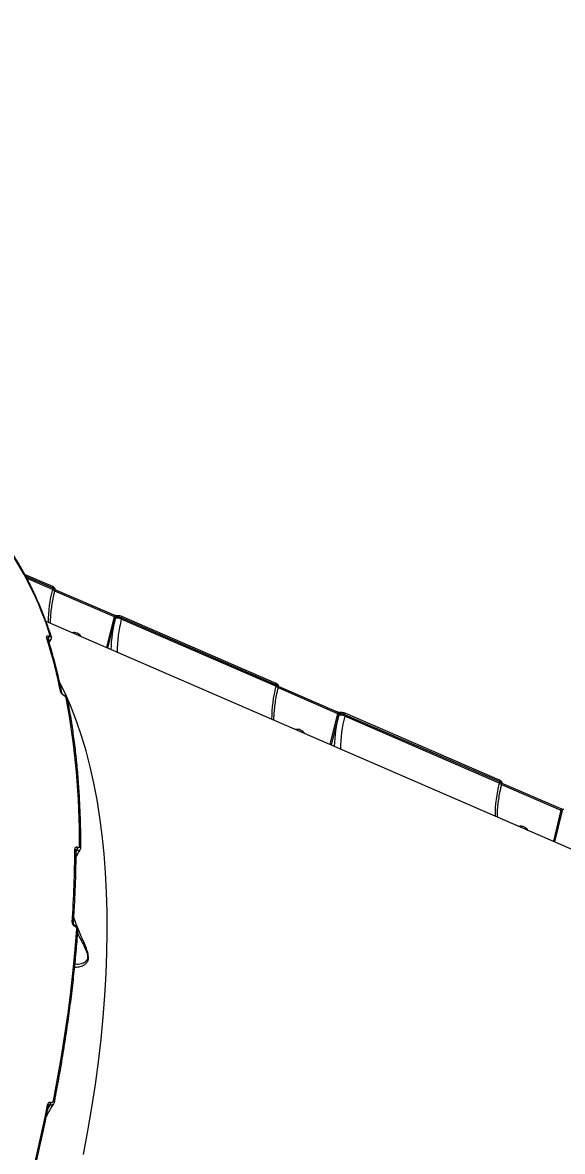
# Model space of a CAD drawing. Header units: millimetres. Extents: x -4781 to 5098, y -4410 to 4664.
# Drawn here: x -550 to -311, y -890 to -390 of the extents above; entities that cross this region are included whole.
import ezdxf

# ---------------------------------------------------------------- set-up
doc = ezdxf.new("R2010")
doc.units = ezdxf.units.MM
for name, color, linetype in [('DIKOM_ОБЪЕКТ', 7, 'Continuous'), ('DIKOM_РАЗМЕР_ЗОНА', 7, 'Continuous'), ('DIKOM_РАЗМЕР_ОБЪЕКТА', 7, 'Continuous')]:
    doc.layers.add(name, color=color, linetype=linetype)
doc.styles.add('style1', font='arial.ttf', dxfattribs={"width": 0.8})
doc.dimstyles.new('1-50', dxfattribs={"dimtxt": 300, "dimasz": 200, "dimexe": 100, "dimexo": 0, "dimgap": 100, "dimtad": 1, "dimtxsty": 'style1', "dimcen": 200, "dimclrd": 7, "dimclre": 7, "dimclrt": 7, "dimadec": 1, "dimazin": 2, "dimtfac": 1, "dimtmove": 0, "dimatfit": 2, "dimfxl": 0, "dimlwd": 25, "dimlwe": 18, "dimarcsym": 0})

# ---------------------------------------------------------------- blocks, each defined once
blk = doc.blocks.new('*D54')
at = {"layer": 'Defpoints', "color": 0, "transparency": 16777216}
for p in [(2534.93, 1098.4), (-3331.22, 763.4), (2534.93, -3200.56)]:
    blk.add_point(p, dxfattribs=at)
at = {"layer": 'DIKOM_РАЗМЕР_ОБЪЕКТА', "color": 7, "lineweight": 18, "transparency": 16777216}
for p, q in [((2534.93, 1098.4), (2534.93, -3300.56)), ((-3331.22, 763.4), (-3331.22, -3300.56))]:
    blk.add_line(p, q, dxfattribs=at)
at = {"layer": 'DIKOM_РАЗМЕР_ОБЪЕКТА', "color": 7, "lineweight": 25, "transparency": 16777216}
blk.add_line((-3131.22, -3200.56), (2334.93, -3200.56), dxfattribs=at)
at = {"layer": 'DIKOM_РАЗМЕР_ОБЪЕКТА', "color": 7, "transparency": 16777216}
for points in [[(-3131.22, -3167.23), (-3131.22, -3233.9), (-3331.22, -3200.56)], [(2334.93, -3167.23), (2334.93, -3233.9), (2534.93, -3200.56)]]:
    blk.add_solid(points, dxfattribs=at)
at = {"layer": 'DIKOM_РАЗМЕР_ОБЪЕКТА', "color": 7, "transparency": 16777216, "insert": (941.13, -2947.39), "char_height": 300, "attachment_point": 5, "style": 'style1'}
blk.add_mtext('5870', dxfattribs=at)
blk = doc.blocks.new('*D57')
at = {"layer": 'Defpoints', "color": 0, "transparency": 16777216}
for p in [(4034.06, 1180.11), (-4781.22, 856.14), (4034.06, -4310.06)]:
    blk.add_point(p, dxfattribs=at)
at = {"layer": 'DIKOM_РАЗМЕР_ЗОНА', "color": 7, "lineweight": 18, "transparency": 16777216}
for p, q in [((4034.06, 1180.11), (4034.06, -4410.06)), ((-4781.22, 856.14), (-4781.22, -4410.06))]:
    blk.add_line(p, q, dxfattribs=at)
at = {"layer": 'DIKOM_РАЗМЕР_ЗОНА', "color": 7, "lineweight": 25, "transparency": 16777216}
blk.add_line((-4581.22, -4310.06), (3834.06, -4310.06), dxfattribs=at)
at = {"layer": 'DIKOM_РАЗМЕР_ЗОНА', "color": 7, "transparency": 16777216}
for points in [[(-4581.22, -4276.72), (-4581.22, -4343.39), (-4781.22, -4310.06)], [(3834.06, -4276.72), (3834.06, -4343.39), (4034.06, -4310.06)]]:
    blk.add_solid(points, dxfattribs=at)
at = {"layer": 'DIKOM_РАЗМЕР_ЗОНА', "color": 7, "transparency": 16777216, "insert": (-1490.8, -4056.88), "char_height": 300, "attachment_point": 5, "style": 'style1'}
blk.add_mtext('8820', dxfattribs=at)

msp = doc.modelspace()

# ---------------------------------------------------------------- linework, layer by layer
at = {"layer": 'DIKOM_ОБЪЕКТ', "color": 7, "linetype": 'Continuous', "lineweight": 15}
for p, q in [((-549.19, -634.118), (-536.677, -639.538)), ((-548.697, -635.027), (-536.557, -640.285)), ((-536.705, -640.891), (-548.223, -635.903)), ((-536.557, -640.285), (-536.705, -640.891)), ((-535.645, -641.082), (-535.798, -641.708)), ((-535.753, -641.524), (-509.357, -652.955)), ((-535.62, -640.886), (-509.477, -652.208)), ((-539.698, -655.018), (-270.839, -771.456)), ((-509.357, -652.955), (-512.727, -666.699)), ((-512.099, -666.971), (-508.855, -653.741)), ((-508.855, -653.741), (-508.698, -653.099)), ((-506.169, -654.115), (-506.02, -653.509)), ((-437.668, -683.781), (-506.169, -654.115)), ((-506.141, -652.762), (-506.152, -652.757)), ((-506.141, -652.762), (-437.64, -682.428)), ((-506.02, -653.509), (-437.52, -683.176)), ((-538.319, -661.754), (-538.364, -661.734)), ((-437.52, -683.176), (-437.668, -683.781)), ((-436.608, -683.973), (-436.762, -684.598)), ((-436.717, -684.414), (-410.32, -695.846)), ((-436.583, -683.777), (-410.441, -695.099)), ((-531.76, -687.666), (-531.694, -687.694)), ((-531.607, -687.9), (-531.541, -687.929)), ((-410.32, -695.846), (-413.691, -709.589)), ((-413.063, -709.861), (-409.818, -696.632)), ((-409.818, -696.632), (-409.661, -695.99)), ((-407.132, -697.006), (-406.984, -696.4)), ((-338.632, -726.672), (-407.132, -697.006)), ((-407.104, -695.653), (-407.116, -695.648)), ((-407.104, -695.653), (-338.604, -725.319)), ((-406.984, -696.4), (-338.483, -726.066)), ((-338.483, -726.066), (-338.632, -726.672)), ((-337.572, -726.863), (-337.725, -727.489)), ((-337.68, -727.305), (-311.284, -738.737)), ((-337.546, -726.668), (-311.404, -737.99)), ((-311.284, -738.737), (-314.654, -752.48)), ((-314.026, -752.752), (-310.624, -738.88)), ((-525.879, -756.365), (-526.36, -757.285)), ((-526.357, -756.895), (-525.944, -756.336)), ((-525.944, -756.336), (-525.879, -756.365)), ((-525.483, -755.26), (-525.549, -755.232)), ((-526.982, -789.597), (-526.936, -789.617)), ((-526.818, -790.075), (-526.772, -790.095)), ((-537.762, -869.068), (-538.839, -870.925)), ((-538.686, -870.175), (-537.847, -869.032)), ((-537.847, -869.032), (-537.762, -869.068)), ((-537.397, -868.236), (-537.482, -868.199))]:
    msp.add_line(p, q, dxfattribs=at)
at = {"layer": 'DIKOM_ОБЪЕКТ', "color": 7, "linetype": 'Continuous', "lineweight": 15, "flags": 128}
for points in [[(-536.557, -640.285), (-536.523, -640.114), (-536.51, -639.954), (-536.517, -639.814), (-536.545, -639.696), (-536.592, -639.607), (-536.656, -639.548), (-536.677, -639.538)], [(-536.705, -640.891), (-536.403, -641.037), (-536.152, -641.19), (-535.963, -641.345), (-535.841, -641.496), (-535.793, -641.637), (-535.798, -641.707)], [(-509.357, -652.955), (-509.323, -652.783), (-509.31, -652.624), (-509.318, -652.483), (-509.346, -652.365), (-509.393, -652.276), (-509.458, -652.218), (-509.477, -652.208)], [(-506.02, -653.509), (-505.987, -653.338), (-505.974, -653.179), (-505.981, -653.038), (-506.009, -652.921), (-506.056, -652.831), (-506.12, -652.773), (-506.141, -652.762)], [(-522.91, -891.144), (-520.975, -880.733), (-519.234, -870.423), (-517.686, -860.224), (-516.335, -850.146), (-515.18, -840.197), (-514.224, -830.387), (-513.466, -820.726), (-512.908, -811.222), (-512.551, -801.884), (-512.394, -792.721), (-512.437, -783.741), (-512.681, -774.953), (-513.126, -766.364), (-513.771, -757.983), (-514.615, -749.818), (-515.657, -741.876), (-516.898, -734.164), (-518.334, -726.691), (-519.966, -719.462), (-521.792, -712.484), (-523.809, -705.765), (-526.017, -699.309), (-528.412, -693.124), (-530.993, -687.215), (-533.669, -681.758)], [(-437.668, -683.781), (-437.366, -683.927), (-437.116, -684.081), (-436.926, -684.236), (-436.805, -684.387), (-436.756, -684.527), (-436.761, -684.598)], [(-437.52, -683.176), (-437.486, -683.004), (-437.473, -682.845), (-437.481, -682.704), (-437.508, -682.587), (-437.555, -682.497), (-437.62, -682.439), (-437.64, -682.428)], [(-410.32, -695.846), (-410.287, -695.674), (-410.274, -695.514), (-410.281, -695.373), (-410.309, -695.256), (-410.357, -695.166), (-410.422, -695.108), (-410.441, -695.099)], [(-406.984, -696.4), (-406.95, -696.229), (-406.937, -696.07), (-406.944, -695.929), (-406.972, -695.812), (-407.019, -695.722), (-407.083, -695.663), (-407.104, -695.653)], [(-338.632, -726.672), (-338.33, -726.818), (-338.079, -726.972), (-337.889, -727.127), (-337.768, -727.278), (-337.72, -727.418), (-337.725, -727.489)], [(-338.483, -726.066), (-338.45, -725.895), (-338.437, -725.736), (-338.444, -725.595), (-338.472, -725.478), (-338.519, -725.388), (-338.583, -725.33), (-338.604, -725.319)], [(-311.284, -738.737), (-311.25, -738.565), (-311.237, -738.405), (-311.244, -738.264), (-311.273, -738.147), (-311.32, -738.057), (-311.385, -737.999), (-311.404, -737.99)], [(-526.002, -791.283), (-526.741, -800.436), (-527.641, -809.71), (-528.703, -819.098), (-529.925, -828.593), (-531.307, -838.188), (-532.847, -847.878), (-534.545, -857.656), (-536.399, -867.514)], [(-539.052, -869.336), (-540.125, -874.625), (-541.242, -879.934), (-542.402, -885.26), (-543.606, -890.605), (-544.852, -895.965), (-546.142, -901.341), (-547.474, -906.731), (-548.848, -912.134)], [(-538.606, -869.781), (-538.603, -869.744), (-538.625, -869.662), (-538.683, -869.577), (-538.777, -869.492), (-538.901, -869.411), (-539.052, -869.336)], [(-535.955, -867.962), (-535.953, -867.906), (-535.981, -867.826), (-536.042, -867.744), (-536.135, -867.663), (-536.255, -867.585), (-536.399, -867.514)]]:
    msp.add_lwpolyline(points, dxfattribs=at)
at = {"layer": 'DIKOM_ОБЪЕКТ', "color": 7, "linetype": 'Continuous', "lineweight": 15}
for centre, radius, start, end in [((-679.394, -705.85), 148.483, 17.35935, 35.64387), ((-479.573, -655.631), 59.003, 165.53324, 179.87676), ((-447.29, -669.511), 63.553, 165.63292, 178.21252), ((-508.113, -658.241), 4.561, 64.76962, 99.36513), ((-507.895, -653.279), 0.823, 106.49287, 167.40551), ((-449.042, -668.855), 58.998, 165.53284, 179.87762), ((-758.088, -731.534), 229.531, 11.35009, 17.6219), ((-539.597, -662.721), 0.726, 18.97119, 68.25974), ((-540.086, -661.975), 1.739, 321.18391, 7.94906), ((-540.043, -661.994), 1.741, 321.21034, 7.92264), ((-537.944, -662.224), 0.727, 18.94221, 68.20514), ((-527.176, -663.469), 3.446, 65.94346, 102.87721), ((-527.595, -664.411), 4.478, 34.8649, 65.96149), ((-380.532, -698.522), 59.007, 165.53398, 179.87695), ((-533.29, -687.01), 0.693, 12.72161, 69.40797), ((-531.9, -687.925), 0.295, 4.79428, 62.2245), ((-531.837, -687.954), 0.297, 4.86724, 60.72724), ((-872.017, -752.858), 347.347, 359.67704, 10.60475), ((-530.848, -689.585), 0.695, 13.45649, 69.30204), ((-348.252, -712.402), 63.554, 165.63279, 178.21216), ((-409.076, -701.132), 4.561, 64.76923, 99.36517), ((-408.857, -696.17), 0.823, 106.5298, 167.37456), ((-349.988, -711.747), 59.015, 165.5349, 179.87603), ((-428.138, -706.347), 3.435, 65.87875, 102.94162), ((-428.558, -707.301), 4.477, 34.86311, 65.96328), ((-281.495, -741.413), 59.007, 165.53399, 179.87647), ((-329.059, -748.815), 3.035, 63.34108, 105.5042), ((-329.895, -750.644), 5.045, 36.64979, 64.17842), ((-524.849, -755.403), 0.612, 6.23825, 73.55843), ((-1019.673, -754.158), 492.888, 356.02789, 359.79544), ((-526.979, -756.519), 0.63, 7.18542, 72.44888), ((-527.571, -755.131), 2.024, 323.46346, 357.14741), ((-527.505, -755.16), 2.024, 323.46759, 357.14877), ((-528.109, -788.861), 0.578, 4.91737, 75.9775), ((-527.258, -789.96), 0.456, 345.38636, 52.97497), ((-527.216, -789.98), 0.459, 345.48907, 52.38468), ((-526.147, -791.848), 0.583, 5.39085, 75.62516), ((-539.61, -867.763), 2.171, 324.26165, 348.42452), ((-539.522, -867.801), 2.169, 324.24562, 348.44055)]:
    msp.add_arc(centre, radius, start, end, dxfattribs=at)
for points, knots in [([(-558.409, -619.574), (-557.82, -620.382), (-556.113, -622.723), (-553.409, -626.8), (-550.348, -631.887), (-547.45, -637.236), (-544.714, -642.84), (-542.141, -648.693), (-539.778, -654.687), (-538.188, -659.171), (-537.385, -661.6), (-537.258, -661.983)], [0, 0, 0, 0, 0.068855, 0.1994176, 0.3300208, 0.4606749, 0.5913708, 0.722101, 0.8528578, 0.9767794, 1, 1, 1, 1]), ([(-536.683, -639.542), (-536.515, -639.621), (-536.207, -639.766), (-535.87, -640.069), (-535.657, -640.444), (-535.585, -640.804), (-535.643, -641.006), (-535.663, -641.077)], [0, 0, 0, 0, 0.2743656, 0.5026105, 0.7063254, 0.8968706, 1, 1, 1, 1]), ([(-535.798, -641.708), (-535.934, -642.278), (-536.328, -643.932), (-536.854, -646.616), (-537.322, -649.708), (-537.607, -652.664), (-537.712, -654.708), (-537.704, -655.74), (-537.703, -655.883)], [0, 0, 0, 0, 0.1125385, 0.3264593, 0.5400641, 0.7532158, 0.9657991, 1, 1, 1, 1]), ([(-536.557, -640.285), (-536.44, -640.339), (-536.145, -640.476), (-535.812, -640.711), (-535.623, -640.933), (-535.659, -641.037), (-535.672, -641.075)], [0, 0, 0, 0, 0.2027952, 0.512115, 0.8215598, 1, 1, 1, 1]), ([(-509.474, -652.208), (-509.462, -652.214), (-509.378, -652.253), (-509.15, -652.332), (-508.817, -652.424), (-508.495, -652.479), (-508.268, -652.496), (-508.141, -652.492), (-508.127, -652.489), (-508.12, -652.488)], [0, 0, 0, 0, 0.03012896, 0.2066178, 0.40530892, 0.61124709, 0.77284386, 0.89813209, 1, 1, 1, 1]), ([(-509.357, -652.955), (-509.308, -652.975), (-509.21, -653.015), (-509.043, -653.061), (-508.887, -653.093), (-508.769, -653.105), (-508.718, -653.101), (-508.698, -653.099)], [0, 0, 0, 0, 0.2140602, 0.4282233, 0.6428385, 0.8579343, 1, 1, 1, 1]), ([(-508.698, -653.099), (-508.614, -653.08), (-508.402, -653.032), (-507.915, -653.032), (-507.282, -653.117), (-506.611, -653.279), (-506.217, -653.432), (-506.02, -653.509)], [0, 0, 0, 0, 0.1417273, 0.35641504, 0.57097413, 0.78545671, 1, 1, 1, 1]), ([(-508.127, -652.49), (-508.001, -652.467), (-507.678, -652.408), (-507.215, -652.445), (-506.875, -652.533), (-506.76, -652.563)], [0, 0, 0, 0, 0.2970739, 0.7618817, 1, 1, 1, 1]), ([(-506.76, -652.563), (-506.681, -652.58), (-506.466, -652.626), (-506.277, -652.714), (-506.157, -652.77)], [0, 0, 0, 0, 0.362871, 1, 1, 1, 1]), ([(-538.364, -661.734), (-538.454, -661.699), (-538.681, -661.61), (-538.996, -661.56), (-539.248, -661.616), (-539.379, -661.778), (-539.345, -661.957), (-539.328, -662.047)], [0, 0, 0, 0, 0.1407749, 0.355289, 0.5700232, 0.78493, 1, 1, 1, 1]), ([(-538.911, -662.485), (-538.548, -663.639), (-537.496, -666.985), (-535.887, -672.703), (-534.138, -679.656), (-533.121, -684.464), (-532.616, -686.848)], [0, 0, 0, 0, 0.1499057, 0.434778, 0.719667, 1, 1, 1, 1]), ([(-538.686, -663.085), (-538.562, -663.129), (-538.25, -663.238), (-537.822, -663.282), (-537.49, -663.214), (-537.413, -663.073), (-537.381, -663.017)], [0, 0, 0, 0, 0.1994114, 0.5003472, 0.8006212, 1, 1, 1, 1]), ([(-537.674, -661.548), (-537.663, -661.608), (-537.639, -661.726), (-537.726, -661.834), (-537.895, -661.87), (-538.106, -661.838), (-538.258, -661.778), (-538.319, -661.754)], [0, 0, 0, 0, 0.2142015, 0.4284527, 0.6429359, 0.8577571, 1, 1, 1, 1]), ([(-537.292, -663.075), (-537.578, -663.493), (-537.927, -664.003), (-538.196, -664.535), (-538.244, -664.631)], [0, 0, 0, 0, 0.8197677, 1, 1, 1, 1]), ([(-537.274, -661.992), (-537.249, -662.054), (-537.17, -662.251), (-537.192, -662.617), (-537.267, -662.934), (-537.373, -663.047), (-537.378, -663.052)], [0, 0, 0, 0, 0.18763427, 0.58729421, 0.98209647, 1, 1, 1, 1]), ([(-436.762, -684.598), (-436.897, -685.168), (-437.291, -686.822), (-437.818, -689.506), (-438.285, -692.599), (-438.57, -695.554), (-438.675, -697.6), (-438.667, -698.63), (-438.666, -698.773)], [0, 0, 0, 0, 0.1125374, 0.3264582, 0.5400873, 0.7532383, 0.9658209, 1, 1, 1, 1]), ([(-437.647, -682.432), (-437.478, -682.512), (-437.17, -682.656), (-436.833, -682.96), (-436.62, -683.335), (-436.548, -683.695), (-436.606, -683.897), (-436.627, -683.968)], [0, 0, 0, 0, 0.2743813, 0.5026125, 0.7063206, 0.8968689, 1, 1, 1, 1]), ([(-437.52, -683.176), (-437.403, -683.23), (-437.109, -683.366), (-436.775, -683.601), (-436.587, -683.824), (-436.622, -683.928), (-436.635, -683.966)], [0, 0, 0, 0, 0.2026929, 0.512033, 0.8215347, 1, 1, 1, 1]), ([(-533.046, -686.362), (-533.02, -686.454), (-532.96, -686.662), (-532.736, -687.018), (-532.408, -687.377), (-532.016, -687.695), (-531.743, -687.832), (-531.607, -687.9)], [0, 0, 0, 0, 0.1742705, 0.3896451, 0.5957893, 0.7979649, 1, 1, 1, 1]), ([(-532.616, -686.853), (-532.616, -686.851), (-532.618, -686.835), (-532.604, -686.895), (-532.541, -687.004), (-532.423, -687.166), (-532.245, -687.35), (-532.037, -687.515), (-531.862, -687.62), (-531.787, -687.652), (-531.763, -687.662)], [0, 0, 0, 0, 0.0196367, 0.1587755, 0.2976659, 0.4458823, 0.6150606, 0.789302, 0.932534, 1, 1, 1, 1]), ([(-531.695, -687.703), (-531.655, -687.718), (-531.395, -687.814), (-530.94, -688.144), (-530.447, -688.713), (-530.18, -689.16), (-530.174, -689.421), (-530.174, -689.426)], [0, 0, 0, 0, 0.0543859, 0.3553359, 0.6534264, 0.9928057, 1, 1, 1, 1]), ([(-531.541, -687.929), (-531.451, -687.974), (-531.271, -688.064), (-531.014, -688.273), (-530.801, -688.508), (-530.657, -688.74), (-530.619, -688.874), (-530.602, -688.935)], [0, 0, 0, 0, 0.2039731, 0.4081353, 0.6136403, 0.8266587, 1, 1, 1, 1]), ([(-530.172, -689.423), (-529.922, -690.723), (-529.199, -694.494), (-528.136, -700.898), (-527.042, -708.698), (-526.126, -716.701), (-525.388, -724.897), (-524.828, -733.281), (-524.449, -741.847), (-524.272, -749.22), (-524.248, -753.761), (-524.24, -755.338)], [0, 0, 0, 0, 0.0652905, 0.18939, 0.3134888, 0.4375846, 0.5616768, 0.6857622, 0.8098415, 0.9339143, 1, 1, 1, 1]), ([(-410.437, -695.099), (-410.425, -695.104), (-410.341, -695.144), (-410.113, -695.224), (-409.78, -695.314), (-409.458, -695.37), (-409.232, -695.388), (-409.104, -695.382), (-409.09, -695.38), (-409.083, -695.379)], [0, 0, 0, 0, 0.0301058, 0.2067002, 0.4052778, 0.6112371, 0.7728249, 0.8981377, 1, 1, 1, 1]), ([(-410.32, -695.846), (-410.271, -695.866), (-410.173, -695.905), (-410.007, -695.953), (-409.851, -695.983), (-409.732, -695.995), (-409.681, -695.991), (-409.661, -695.99)], [0, 0, 0, 0, 0.2140341, 0.4282881, 0.6427877, 0.8579372, 1, 1, 1, 1]), ([(-409.661, -695.99), (-409.577, -695.971), (-409.366, -695.923), (-408.879, -695.923), (-408.245, -696.007), (-407.574, -696.17), (-407.18, -696.323), (-406.984, -696.4)], [0, 0, 0, 0, 0.14171229, 0.35639224, 0.57093677, 0.78545901, 1, 1, 1, 1]), ([(-409.09, -695.381), (-408.964, -695.358), (-408.641, -695.299), (-408.179, -695.335), (-407.838, -695.424), (-407.723, -695.454)], [0, 0, 0, 0, 0.2970818, 0.7617895, 1, 1, 1, 1]), ([(-407.723, -695.454), (-407.645, -695.47), (-407.429, -695.516), (-407.24, -695.605), (-407.12, -695.661)], [0, 0, 0, 0, 0.3626617, 1, 1, 1, 1]), ([(-337.725, -727.489), (-337.861, -728.059), (-338.254, -729.713), (-338.781, -732.397), (-339.248, -735.49), (-339.534, -738.445), (-339.639, -740.49), (-339.63, -741.521), (-339.629, -741.664)], [0, 0, 0, 0, 0.1125416, 0.3264673, 0.5400753, 0.753232, 0.9658223, 1, 1, 1, 1]), ([(-338.61, -725.323), (-338.442, -725.402), (-338.133, -725.547), (-337.797, -725.851), (-337.584, -726.226), (-337.511, -726.586), (-337.57, -726.788), (-337.59, -726.859)], [0, 0, 0, 0, 0.2743411, 0.5026856, 0.706374, 0.896883, 1, 1, 1, 1]), ([(-338.483, -726.066), (-338.367, -726.12), (-338.072, -726.257), (-337.739, -726.492), (-337.55, -726.714), (-337.586, -726.819), (-337.599, -726.857)], [0, 0, 0, 0, 0.2027137, 0.5120338, 0.8215596, 1, 1, 1, 1]), ([(-311.4, -737.989), (-311.388, -737.995), (-311.305, -738.035), (-311.076, -738.114), (-310.744, -738.205), (-310.421, -738.261), (-310.195, -738.278), (-310.068, -738.273), (-310.053, -738.27), (-310.047, -738.269)], [0, 0, 0, 0, 0.0302149, 0.2066948, 0.4052733, 0.611276, 0.772839, 0.8981378, 1, 1, 1, 1]), ([(-311.284, -738.737), (-311.234, -738.756), (-311.136, -738.796), (-310.97, -738.843), (-310.814, -738.874), (-310.695, -738.886), (-310.645, -738.882), (-310.624, -738.88)], [0, 0, 0, 0, 0.2138417, 0.4281796, 0.6428043, 0.8578659, 1, 1, 1, 1]), ([(-524.675, -754.816), (-524.685, -754.905), (-524.703, -755.082), (-524.853, -755.264), (-525.071, -755.347), (-525.296, -755.331), (-525.435, -755.279), (-525.483, -755.26)], [0, 0, 0, 0, 0.2287516, 0.4578371, 0.6784992, 0.8884173, 1, 1, 1, 1]), ([(-526.353, -756.44), (-526.362, -758.014), (-526.388, -762.58), (-526.57, -770.262), (-526.941, -779.471), (-527.337, -785.715), (-527.534, -788.812)], [0, 0, 0, 0, 0.1499021, 0.4347947, 0.7196909, 1, 1, 1, 1]), ([(-525.549, -755.232), (-525.621, -755.204), (-525.833, -755.123), (-526.177, -755.101), (-526.513, -755.23), (-526.743, -755.509), (-526.773, -755.781), (-526.788, -755.918)], [0, 0, 0, 0, 0.1083089, 0.3204393, 0.5430479, 0.771573, 1, 1, 1, 1]), ([(-524.445, -756.195), (-524.776, -756.703), (-525.508, -757.822), (-526.07, -758.988), (-526.378, -759.626)], [0, 0, 0, 0, 0.4531995, 1, 1, 1, 1]), ([(-526.355, -756.434), (-526.354, -756.431), (-526.352, -756.422), (-526.352, -756.438), (-526.352, -756.448)], [0, 0, 0, 0, 0.3885592, 1, 1, 1, 1]), ([(-526.333, -756.443), (-526.328, -756.436), (-526.286, -756.381), (-526.189, -756.329), (-526.082, -756.309), (-526.005, -756.314), (-525.969, -756.327), (-525.944, -756.336)], [0, 0, 0, 0, 0.0540268, 0.4654099, 0.7388249, 0.8244928, 1, 1, 1, 1]), ([(-525.879, -756.365), (-525.78, -756.399), (-525.497, -756.498), (-525.06, -756.533), (-524.665, -756.433), (-524.542, -756.246), (-524.49, -756.165)], [0, 0, 0, 0, 0.1583322, 0.4561149, 0.7668443, 1, 1, 1, 1]), ([(-524.257, -755.337), (-524.253, -755.402), (-524.237, -755.66), (-524.315, -755.97), (-524.464, -756.148), (-524.489, -756.177)], [0, 0, 0, 0, 0.21896383, 0.87143512, 1, 1, 1, 1]), ([(-527.969, -788.301), (-527.965, -788.446), (-527.957, -788.736), (-527.769, -789.2), (-527.475, -789.616), (-527.137, -789.915), (-526.908, -790.03), (-526.818, -790.075)], [0, 0, 0, 0, 0.215095, 0.4300333, 0.6447425, 0.8592701, 1, 1, 1, 1]), ([(-527.533, -788.817), (-527.534, -788.819), (-527.535, -788.83), (-527.529, -788.918), (-527.486, -789.057), (-527.403, -789.22), (-527.283, -789.378), (-527.143, -789.507), (-527.032, -789.577), (-526.993, -789.591), (-526.985, -789.594)], [0, 0, 0, 0, 0.04917118, 0.19986009, 0.34997017, 0.4933782, 0.64864083, 0.80505075, 0.96111883, 1, 1, 1, 1]), ([(-527.004, -808.155), (-526.329, -808.185), (-525.072, -808.24), (-523.265, -807.648), (-521.973, -806.833), (-521.16, -805.944), (-520.811, -804.981), (-520.696, -803.979), (-520.777, -802.691), (-521.43, -800.442), (-522.525, -797.779), (-524.224, -793.925), (-526.013, -789.904), (-526.995, -786.933), (-527.356, -785.84)], [0, 0, 0, 0, 0.1394298, 0.2597511, 0.3205925, 0.3828964, 0.4335127, 0.443163, 0.4897762, 0.5533311, 0.6374136, 0.7237351, 0.8984058, 1, 1, 1, 1]), ([(-526.938, -789.616), (-526.937, -789.617), (-526.722, -789.68), (-526.321, -789.984), (-525.832, -790.56), (-525.558, -791.216), (-525.583, -791.632), (-525.592, -791.789)], [0, 0, 0, 0, 0.0006327, 0.2533753, 0.5292191, 0.8229457, 1, 1, 1, 1]), ([(-525.566, -791.793), (-525.692, -793.465), (-526.056, -798.314), (-526.795, -806.444), (-527.839, -816.218), (-529.063, -826.114), (-530.46, -836.121), (-532.031, -846.232), (-533.745, -856.261), (-535.092, -863.525), (-535.841, -867.377), (-535.955, -867.962)], [0, 0, 0, 0, 0.0688515, 0.1996937, 0.3305355, 0.4613718, 0.5922066, 0.7230338, 0.8538575, 0.9777879, 1, 1, 1, 1]), ([(-525.662, -793.031), (-525.278, -793.812), (-524.473, -795.451), (-523.124, -798.022), (-521.936, -800.481), (-521.193, -802.591), (-521.092, -803.776), (-521.208, -804.665), (-521.581, -805.495), (-522.443, -806.205), (-523.825, -806.798), (-525.405, -807.1), (-526.458, -806.96), (-526.87, -806.906)], [0, 0, 0, 0, 0.1054575, 0.2215205, 0.3395059, 0.4228405, 0.4820729, 0.4943107, 0.5593687, 0.6407848, 0.7254378, 0.8927283, 1, 1, 1, 1]), ([(-526.772, -790.095), (-526.711, -790.126), (-526.557, -790.203), (-526.331, -790.404), (-526.134, -790.682), (-526.009, -790.992), (-526.005, -791.186), (-526.002, -791.283)], [0, 0, 0, 0, 0.142178, 0.3570167, 0.5715794, 0.7856441, 1, 1, 1, 1]), ([(-538.606, -869.781), (-538.973, -871.602), (-540.037, -876.883), (-541.927, -885.681), (-544.332, -896.192), (-546.505, -905.151), (-547.9, -910.61), (-548.391, -912.532)], [0, 0, 0, 0, 0.1293334, 0.3750765, 0.6208215, 0.8665628, 1, 1, 1, 1]), ([(-536.245, -868.738), (-536.639, -869.347), (-537.74, -871.049), (-538.864, -873.11), (-539.505, -874.573), (-539.643, -874.889)], [0, 0, 0, 0, 0.3039718, 0.8500001, 1, 1, 1, 1]), ([(-537.482, -868.199), (-537.541, -868.177), (-537.743, -868.102), (-538.099, -868.11), (-538.504, -868.309), (-538.867, -868.71), (-538.986, -869.114), (-539.052, -869.336)], [0, 0, 0, 0, 0.0796747, 0.275757, 0.4707709, 0.7105009, 1, 1, 1, 1]), ([(-538.471, -869.445), (-538.473, -869.447), (-538.5, -869.477), (-538.567, -869.595), (-538.589, -869.736), (-538.597, -869.787)], [0, 0, 0, 0, 0.0571334, 0.6610737, 1, 1, 1, 1]), ([(-538.468, -869.449), (-538.412, -869.373), (-538.305, -869.228), (-538.138, -869.089), (-538.003, -869.027), (-537.916, -869.011), (-537.868, -869.025), (-537.847, -869.032)], [0, 0, 0, 0, 0.3484885, 0.6634841, 0.7939265, 0.9133188, 1, 1, 1, 1]), ([(-537.762, -869.068), (-537.683, -869.096), (-537.425, -869.187), (-537.008, -869.214), (-536.55, -869.081), (-536.359, -868.852), (-536.257, -868.729)], [0, 0, 0, 0, 0.1250328, 0.4116421, 0.6863405, 1, 1, 1, 1]), ([(-536.399, -867.514), (-536.442, -867.662), (-536.519, -867.922), (-536.752, -868.176), (-537.006, -868.296), (-537.23, -868.299), (-537.358, -868.25), (-537.397, -868.236)], [0, 0, 0, 0, 0.3023971, 0.5346278, 0.7254075, 0.9170887, 1, 1, 1, 1]), ([(-535.969, -867.957), (-535.981, -868.04), (-536.022, -868.324), (-536.175, -868.565), (-536.283, -868.736)], [0, 0, 0, 0, 0.289424, 1, 1, 1, 1])]:
    msp.add_open_spline(points, degree=3, knots=knots, dxfattribs=at)

# ---------------------------------------------------------------- dimensions: what is measured, and where the dimension line sits
at = {"layer": 'DIKOM_РАЗМЕР_ЗОНА'}
dim = msp.add_linear_dim(base=(4034.06, -4310.056), p1=(-4781.222, 856.139), p2=(4034.06, 1180.105), text='8820', dimstyle='1-50', dxfattribs=at)
dim.commit()
dim.dimension.update_dxf_attribs({"geometry": '*D57', "text_midpoint": (-1490.8, -4310.056), "dimtype": 160})
at = {"layer": 'DIKOM_РАЗМЕР_ОБЪЕКТА'}
dim = msp.add_linear_dim(base=(2534.928, -3200.563), p1=(-3331.222, 763.397), p2=(2534.928, 1098.401), text='5870', dimstyle='1-50', dxfattribs=at)
dim.commit()
dim.dimension.update_dxf_attribs({"geometry": '*D54', "text_midpoint": (941.132, -3200.563), "dimtype": 160})

doc.saveas('drawing.dxf')
